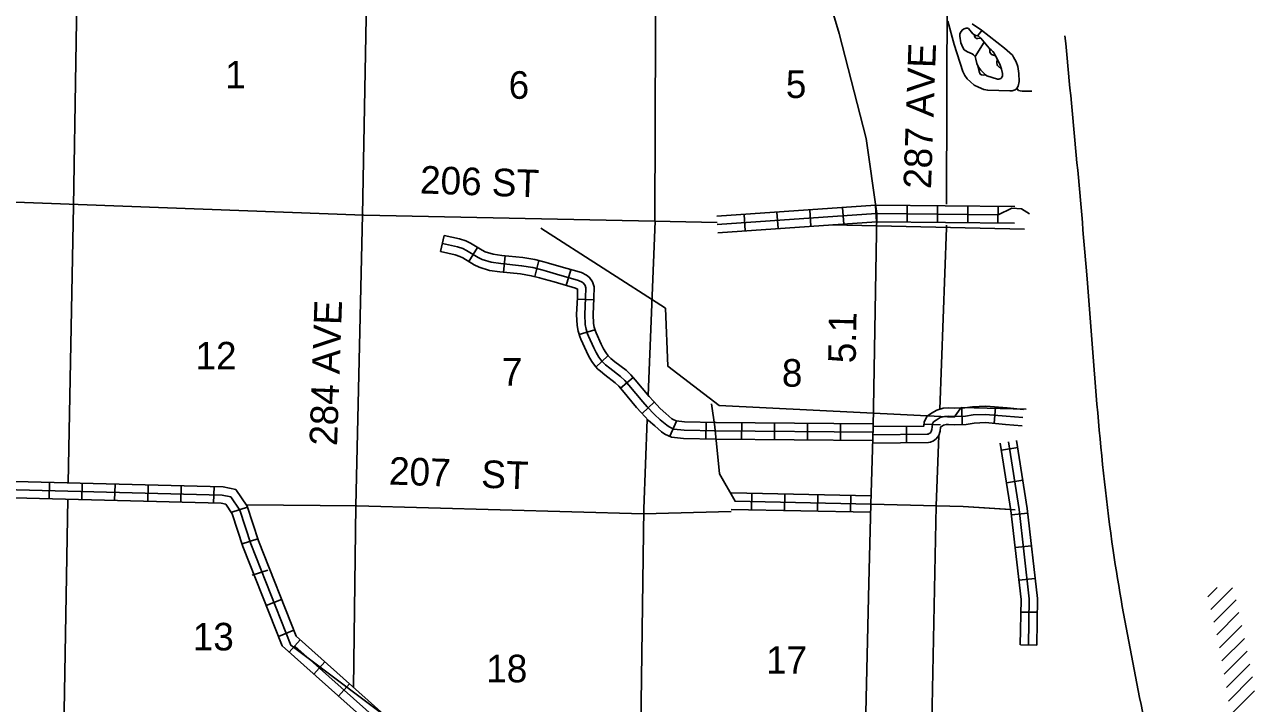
# Model space of a CAD drawing. Extents: x 974113 to 1477576, y 15940505 to 16403707.
# Drawn here: x 1260692 to 1282966, y 16129279 to 16141582 of the extents above; entities that cross this region are included whole.
import ezdxf

# ---------------------------------------------------------------- set-up
doc = ezdxf.new("R2010")
doc.units = 0
for name, color, linetype in [('L13', 7, 'Continuous'), ('L14', 7, 'Continuous'), ('L2', 7, 'Continuous'), ('L28', 7, 'Continuous'), ('L3', 7, 'Continuous'), ('L30', 7, 'Continuous'), ('L4', 7, 'Continuous'), ('L50', 7, 'Continuous'), ('L8', 7, 'Continuous')]:
    doc.layers.add(name, color=color, linetype=linetype)

msp = doc.modelspace()

# ---------------------------------------------------------------- linework, layer by layer
at = {"layer": 'L13'}
msp.add_line((1277127, 16128935), (1277200, 16132859), dxfattribs=at)
for points in [[(1261482, 16133278), (1261578, 16138293), (1261661, 16143515), (1261737, 16148828), (1261760, 16149777)], [(1266651, 16129567), (1266693, 16132857), (1266810, 16138136), (1266910, 16143333), (1266949, 16146142)], [(1272108, 16138021), (1272125, 16143226), (1272136, 16143775)], [(1277391, 16138326), (1277404, 16142191)], [(1250827, 16138726), (1266835, 16138128), (1272100, 16138021), (1273236, 16137996)], [(1271988, 16134859), (1272111, 16138021)], [(1275318, 16137951), (1278804, 16137876)], [(1277267, 16134611), (1277390, 16137897), (1277390, 16137945)], [(1271836, 16125740), (1271833, 16127545), (1271908, 16132808), (1271971, 16134427)], [(1277202, 16132859), (1277250, 16134134)], [(1261078, 16112029), (1261269, 16117225), (1261303, 16122455), (1261386, 16127743), (1261477, 16132978)], [(1264717, 16132878), (1266710, 16132857), (1271900, 16132717), (1273489, 16132755)]]:
    msp.add_lwpolyline(points, dxfattribs=at)
at = {"layer": 'L2'}
msp.add_spline([(1279535, 16141376), (1279929, 16137049), (1280408, 16132053), (1281165, 16127989), (1282118, 16123004), (1282312, 16122127)], degree=3, dxfattribs=at)
at = {"layer": 'L3'}
for points in [[(1276127, 16138157), (1275934, 16139519), (1275443, 16141420), (1275002, 16142903)], [(1275878, 16126844), (1275886, 16127285), (1275984, 16131459), (1276018, 16132892), (1276059, 16134283), (1276127, 16138157)]]:
    msp.add_lwpolyline(points, dxfattribs=at)
at = {"layer": 'L4'}
for p, q in [((1278033, 16141478), (1277960, 16141385)), ((1278071, 16141266), (1277906, 16141006))]:
    msp.add_line(p, q, dxfattribs=at)
for points in [[(1277415, 16141645), (1277530, 16141220), (1277686, 16140729), (1277721, 16140662), (1277764, 16140601), (1277823, 16140543), (1277892, 16140486), (1277968, 16140445), (1278066, 16140406), (1278137, 16140393), (1278537, 16140381), (1278577, 16140381), (1278631, 16140398), (1278656, 16140419), (1278686, 16140467), (1278708, 16140550), (1278702, 16140694), (1278684, 16140822), (1278654, 16140907), (1278606, 16140993), (1278582, 16141026), (1278441, 16141153), (1278022, 16141478), (1277857, 16141593)], [(1277896, 16141395), (1277895, 16141376), (1277902, 16141359), (1277916, 16141342), (1277935, 16141331), (1277959, 16141330), (1278009, 16141336)], [(1278169, 16141150), (1278172, 16141110), (1278177, 16141084), (1278184, 16141066), (1278204, 16141042), (1278279, 16141017)], [(1278309, 16140964), (1278299, 16140888), (1278306, 16140855), (1278313, 16140839), (1278324, 16140826), (1278384, 16140777)], [(1277955, 16140836), (1277981, 16140731), (1278001, 16140686), (1278011, 16140675), (1278024, 16140670), (1278062, 16140666), (1278094, 16140670)], [(1278667, 16140419), (1278696, 16140390), (1278724, 16140379), (1278759, 16140377), (1278937, 16140378)], [(1278552, 16132792), (1277692, 16132846), (1276017, 16132892)]]:
    msp.add_lwpolyline(points, dxfattribs=at)
msp.add_lwpolyline([(1277960, 16141385), (1278009, 16141336), (1278071, 16141266), (1278127, 16141195), (1278169, 16141150), (1278198, 16141126), (1278226, 16141096), (1278251, 16141063), (1278279, 16141017), (1278309, 16140964), (1278360, 16140846), (1278384, 16140777), (1278405, 16140698), (1278406, 16140652), (1278400, 16140636), (1278382, 16140612), (1278373, 16140606), (1278335, 16140594), (1278312, 16140594), (1278121, 16140655), (1278094, 16140670), (1278014, 16140753), (1277973, 16140804), (1277955, 16140836), (1277938, 16140875), (1277923, 16140953), (1277906, 16141006), (1277880, 16141033), (1277855, 16141050), (1277770, 16141087), (1277708, 16141125), (1277683, 16141164), (1277652, 16141253), (1277629, 16141374), (1277630, 16141408), (1277635, 16141427), (1277653, 16141459), (1277679, 16141487), (1277708, 16141508), (1277745, 16141519), (1277770, 16141519), (1277789, 16141509), (1277867, 16141417), (1277896, 16141395), (1277923, 16141384), (1277946, 16141380)], close=True, dxfattribs=at)
at = {"layer": 'L50'}
for p, q in [((1282124, 16131211), (1282290, 16131377)), ((1282177, 16130981), (1282571, 16131375)), ((1282230, 16130752), (1282636, 16131157)), ((1282283, 16130522), (1282686, 16130924)), ((1282333, 16130289), (1282736, 16130692)), ((1282375, 16130048), (1282785, 16130458)), ((1282418, 16129808), (1282835, 16130225)), ((1282460, 16129567), (1282884, 16129991)), ((1282495, 16129320), (1282933, 16129758)), ((1282495, 16129037), (1282966, 16129508))]:
    msp.add_line(p, q, dxfattribs=at)
at = {"layer": 'L8'}
for p, q in [((1276106, 16138307), (1273228, 16138107)), ((1274913, 16138223), (1274934, 16137926)), ((1275509, 16138265), (1275529, 16137967)), ((1276104, 16138306), (1276124, 16138008)), ((1276676, 16138003), (1276679, 16138301)), ((1277226, 16137997), (1277228, 16138296)), ((1277776, 16137992), (1277778, 16138290)), ((1278322, 16137985), (1278325, 16138285)), ((1276114, 16138157), (1273238, 16137957)), ((1276124, 16138007), (1273248, 16137808)), ((1273723, 16138141), (1273744, 16137843)), ((1274318, 16138182), (1274339, 16137884)), ((1268228, 16137469), (1268294, 16137760)), ((1268739, 16137288), (1268895, 16137542)), ((1269366, 16137094), (1269395, 16137391)), ((1269933, 16137015), (1270007, 16137304)), ((1270503, 16136854), (1270586, 16137140)), ((1270704, 16136607), (1271002, 16136594)), ((1270738, 16135965), (1271023, 16136052)), ((1271041, 16135376), (1271258, 16135581)), ((1271487, 16134991), (1271712, 16135187)), ((1271877, 16134534), (1272096, 16134737)), ((1278251, 16134354), (1278278, 16134651)), ((1277675, 16134335), (1277666, 16134633)), ((1272379, 16134120), (1272502, 16134392)), ((1273032, 16134074), (1273038, 16134372)), ((1273212, 16134219), (1276066, 16134194)), ((1273214, 16134369), (1276060, 16134344)), ((1273681, 16134364), (1273678, 16134066)), ((1274277, 16134359), (1274275, 16134061)), ((1274874, 16134354), (1274871, 16134055)), ((1275471, 16134348), (1275468, 16134050)), ((1276666, 16134003), (1276663, 16134301)), ((1277282, 16134325), (1276984, 16134338)), ((1273211, 16134069), (1276052, 16134044)), ((1278679, 16133914), (1278384, 16133868)), ((1278771, 16133325), (1278477, 16133279)), ((1261137, 16132987), (1261145, 16133286)), ((1261730, 16132972), (1261738, 16133270)), ((1262323, 16132957), (1262331, 16133255)), ((1262923, 16132942), (1262930, 16133240)), ((1263523, 16132926), (1263530, 16133224)), ((1264116, 16132911), (1264123, 16133209)), ((1273866, 16133086), (1273860, 16132788)), ((1274463, 16133073), (1274457, 16132775)), ((1275059, 16133061), (1275053, 16132763)), ((1275656, 16133048), (1275650, 16132750)), ((1264446, 16132743), (1264730, 16132835)), ((1278861, 16132729), (1278565, 16132695)), ((1264630, 16132172), (1264914, 16132264)), ((1278929, 16132136), (1278632, 16132102)), ((1264815, 16131601), (1265099, 16131693)), ((1278996, 16131543), (1278700, 16131510)), ((1265069, 16131052), (1265347, 16131162)), ((1279034, 16130930), (1278736, 16130934)), ((1265290, 16130494), (1265567, 16130604)), ((1265485, 16130207), (1265684, 16130430)), ((1279025, 16130334), (1278727, 16130338)), ((1265930, 16129810), (1266129, 16130032)), ((1266375, 16129412), (1266574, 16129635))]:
    msp.add_line(p, q, dxfattribs=at)
for points in [[(1276106, 16138308), (1278630, 16138282)], [(1276127, 16138157), (1278327, 16138135), (1278571, 16138256), (1278746, 16138245), (1278894, 16138150)], [(1276124, 16138007), (1278623, 16137982)], [(1268294, 16137761), (1268572, 16137698), (1268686, 16137660), (1268770, 16137621), (1268978, 16137493), (1269037, 16137464), (1269178, 16137421), (1269338, 16137398), (1269715, 16137361), (1269931, 16137324), (1270098, 16137281), (1270184, 16137256), (1270366, 16137206), (1270776, 16137086), (1270868, 16137043), (1270924, 16137000), (1270981, 16136920), (1271007, 16136831), (1271004, 16136626), (1270991, 16136326), (1270997, 16136164), (1271010, 16136099), (1271032, 16136027), (1271044, 16135993), (1271138, 16135788), (1271178, 16135707), (1271217, 16135638), (1271263, 16135577), (1271285, 16135553), (1271313, 16135528), (1271384, 16135472), (1271587, 16135318), (1271674, 16135232), (1271750, 16135145), (1272004, 16134840), (1272081, 16134755), (1272203, 16134623), (1272304, 16134533), (1272413, 16134438), (1272437, 16134422), (1272491, 16134398), (1272647, 16134381), (1273215, 16134369)], [(1270045, 16137893), (1272301, 16136440), (1272345, 16135390), (1273272, 16134680), (1277527, 16134469), (1277656, 16134641), (1278834, 16134612)], [(1268261, 16137615), (1268532, 16137553), (1268630, 16137521), (1268698, 16137488), (1268905, 16137361), (1268905, 16137361), (1268982, 16137324), (1269145, 16137274), (1269320, 16137249), (1269695, 16137212), (1269900, 16137177), (1270058, 16137137), (1270143, 16137112), (1270325, 16137061), (1270723, 16136945), (1270789, 16136914), (1270815, 16136894), (1270844, 16136854), (1270857, 16136810), (1270854, 16136630), (1270841, 16136326), (1270848, 16136147), (1270864, 16136063), (1270890, 16135978), (1270906, 16135936), (1271002, 16135724), (1271045, 16135637), (1271091, 16135556), (1271148, 16135480), (1271181, 16135445), (1271216, 16135413), (1271292, 16135353), (1271488, 16135205), (1271565, 16135129), (1271636, 16135048), (1271890, 16134742), (1271970, 16134654), (1272098, 16134515), (1272205, 16134420), (1272322, 16134319), (1272364, 16134290), (1272451, 16134251), (1272637, 16134232), (1273212, 16134219), (1273212, 16134219), (1273212, 16134219)], [(1268228, 16137469), (1268492, 16137409), (1268574, 16137381), (1268627, 16137356), (1268833, 16137230), (1268927, 16137184), (1269113, 16137127), (1269301, 16137100), (1269675, 16137064), (1269868, 16137031), (1270018, 16136992), (1270102, 16136967), (1270284, 16136917), (1270670, 16136804), (1270707, 16136787), (1270704, 16136634), (1270691, 16136327), (1270698, 16136130), (1270718, 16136027), (1270748, 16135930), (1270767, 16135879), (1270867, 16135659), (1270913, 16135567), (1270965, 16135474), (1271033, 16135383), (1271076, 16135338), (1271120, 16135299), (1271200, 16135234), (1271390, 16135091), (1271455, 16135026), (1271521, 16134950), (1271777, 16134644), (1271859, 16134552), (1271993, 16134408), (1272106, 16134308), (1272230, 16134199), (1272291, 16134159), (1272411, 16134105), (1272628, 16134082), (1273209, 16134069)], [(1278633, 16132787), (1277692, 16132846), (1276018, 16132892), (1273560, 16132943), (1273277, 16133440), (1273192, 16134291), (1273133, 16134709)], [(1276059, 16134295), (1276982, 16134305), (1276986, 16134385), (1277041, 16134484), (1277120, 16134541), (1277217, 16134596), (1277328, 16134630), (1277427, 16134636), (1277533, 16134629), (1277719, 16134635), (1277859, 16134657), (1278101, 16134669), (1278486, 16134633), (1278787, 16134607)], [(1276068, 16134145), (1277042, 16134156), (1277055, 16134159), (1277077, 16134168), (1277098, 16134184), (1277114, 16134205), (1277114, 16134205), (1277127, 16134243), (1277132, 16134293), (1277134, 16134343), (1277156, 16134382), (1277201, 16134414), (1277277, 16134458), (1277355, 16134481), (1277427, 16134486), (1277531, 16134479), (1277733, 16134486), (1277874, 16134507), (1278097, 16134518), (1278473, 16134484), (1278774, 16134458)], [(1276051, 16133995), (1277061, 16134006), (1277099, 16134015), (1277152, 16134036), (1277204, 16134077), (1277248, 16134132), (1277275, 16134212), (1277281, 16134283), (1277282, 16134287), (1277282, 16134288), (1277337, 16134319), (1277382, 16134333), (1277427, 16134336), (1277529, 16134329), (1277747, 16134336), (1277889, 16134358), (1278094, 16134368), (1278460, 16134334), (1278762, 16134308)], [(1278363, 16133998), (1278555, 16132773), (1278739, 16131164), (1278726, 16130338)], [(1278511, 16134021), (1278704, 16132793), (1278889, 16131172), (1278876, 16130336)], [(1278660, 16134045), (1278852, 16132813), (1279039, 16131179), (1279026, 16130334)], [(1250999, 16133397), (1264269, 16133056), (1264427, 16133020), (1264590, 16132784), (1264787, 16132172), (1265513, 16130334), (1268027, 16128451), (1269872, 16127153), (1269542, 16126229)], [(1257455, 16133381), (1264288, 16133206), (1264518, 16133153), (1264726, 16132851), (1264929, 16132223), (1265611, 16130496)], [(1257435, 16133082), (1264251, 16132907), (1264337, 16132887), (1264454, 16132717), (1264646, 16132121), (1265358, 16130320)], [(1276022, 16133042), (1273496, 16133095)], [(1276014, 16132742), (1273489, 16132795)], [(1268050, 16127393), (1268157, 16127768), (1268152, 16128157), (1268050, 16128317), (1265611, 16130496)], [(1267794, 16127592), (1267856, 16127808), (1267853, 16128068), (1267820, 16128121), (1265358, 16130320)], [(1267922, 16127492), (1268006, 16127788), (1268003, 16128112), (1267935, 16128219), (1265584, 16130318)]]:
    msp.add_lwpolyline(points, dxfattribs=at)

# ---------------------------------------------------------------- texts
at = {"layer": 'L14'}
for s, p in [('1', (1264326, 16140424)), ('6', (1269459, 16140237)), ('5', (1274480, 16140251)), ('12', (1263787, 16135331)), ('7', (1269337, 16135040)), ('8', (1274408, 16135019)), ('13', (1263738, 16130239)), ('17', (1274121, 16129815)), ('18', (1269054, 16129661))]:
    msp.add_text(s, height=500, rotation=0, dxfattribs=at).set_placement(p)
at = {"layer": 'L28'}
msp.add_text('5.1', height=500, rotation=89.009, dxfattribs=at).set_placement((1275745, 16135441))
at = {"layer": 'L30'}
for s, rotation, p in [('287 AVE', 88, (1277109, 16138598)), ('206 ST', 358, (1267847, 16138523)), ('284 AVE', 88, (1266351, 16133941)), ('207   ST', 358, (1267285, 16133247))]:
    msp.add_text(s, height=500, rotation=rotation, dxfattribs=at).set_placement(p)

doc.saveas('drawing.dxf')
